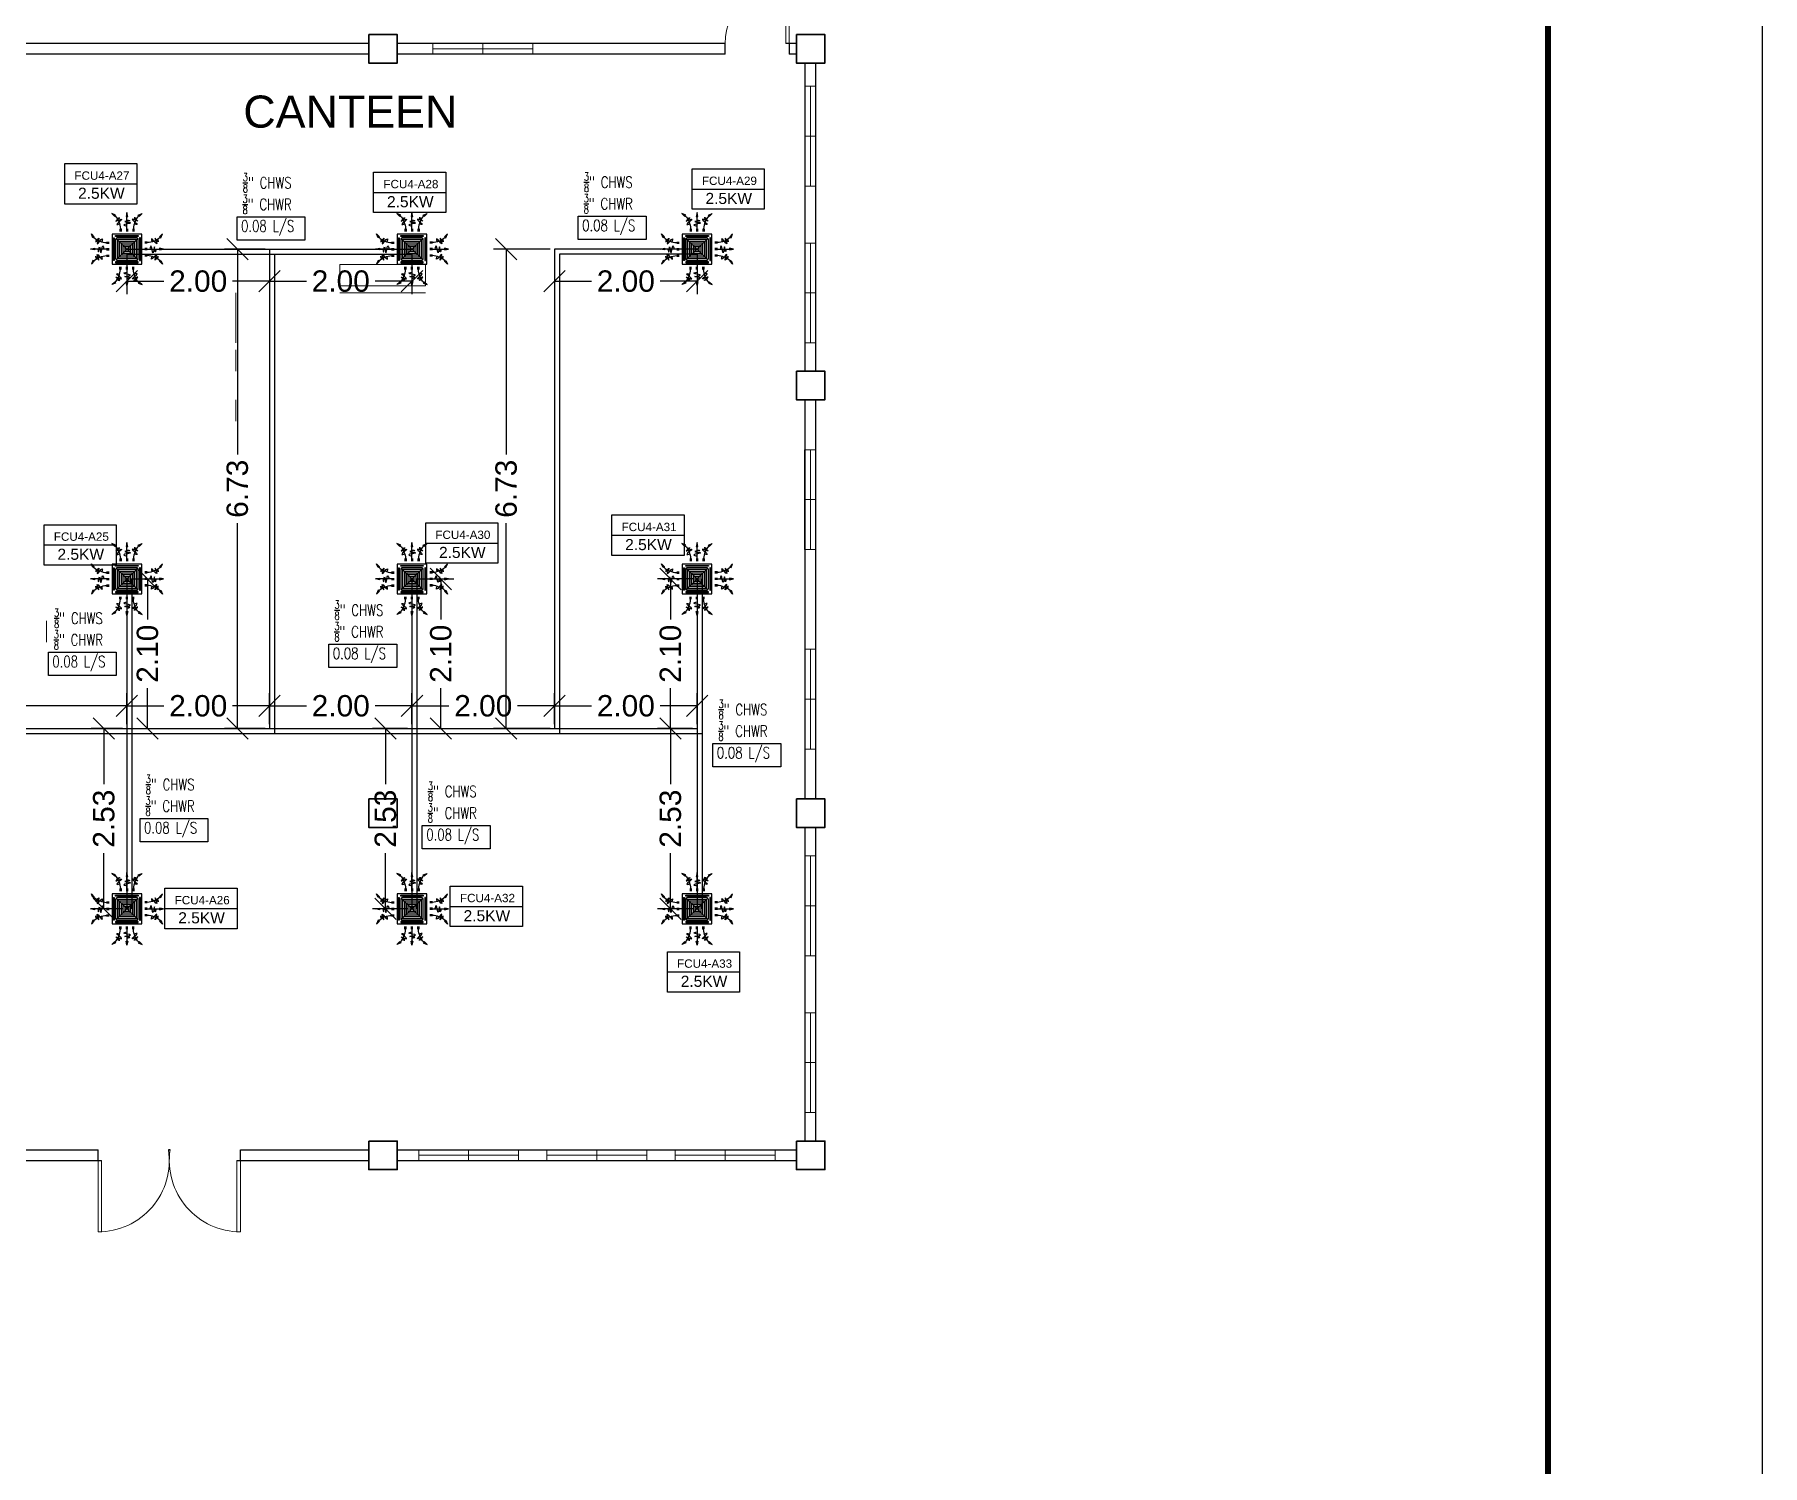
# Model space of a CAD drawing. Header units: millimetres. Extents: x 5 to 430, y 3 to 339.
# Drawn here: x 184.42 to 208.67, y 183.11 to 203.19 of the extents above; entities that cross this region are included whole.
import ezdxf

# ---------------------------------------------------------------- set-up
doc = ezdxf.new("R2010")
doc.units = ezdxf.units.MM
doc.header["$MEASUREMENT"] = 0
for name, color, linetype in [('AIR', 7, 'Continuous'), ('fcu line', 7, 'Continuous'), ('fcu return', 7, 'Continuous'), ('label', 7, 'Continuous'), ('Legends', 7, 'Continuous'), ('pipe label', 7, 'Continuous'), ('template', 7, 'Continuous')]:
    doc.layers.add(name, color=color, linetype=linetype)
doc.styles.add('Arch-Dim', font='simplex.shx', dxfattribs={"width": 0.75})
doc.styles.get("Standard").update_dxf_attribs({"font": 'arial.ttf'})
doc.styles.add('SWISSLT175', font='swissl.ttf', dxfattribs={"height": 0.175})
doc.dimstyles.new('Copy of dimension', dxfattribs={"dimtxt": 0.3, "dimasz": 0.3, "dimexe": 0.18, "dimexo": 0.0625, "dimgap": 0.09, "dimtad": 0, "dimzin": 0, "dimdsep": 46, "dimtxsty": 'Standard', "dimblk": 'OBLIQUE', "dimcen": 0.09, "dimclrd": 256, "dimclre": 256, "dimclrt": 256, "dimadec": 0, "dimazin": 0, "dimtfac": 1, "dimtofl": 0, "dimtmove": 0, "dimatfit": 3, "dimldrblk": 'OBLIQUE', "dimfxl": 1, "dimtolj": 1, "dimtzin": 0, "dimarcsym": 0})

# ---------------------------------------------------------------- blocks, each defined once
blk = doc.blocks.new('FCU-13000P (CASSETTE SPLIT)')
at = {"layer": 'AIR', "ltscale": 3}
for p, q in [((0, 0.523), (0, 1)), ((-0.193, 0.558), (-0.193, 0.487)), ((-0.162, 0.558), (-0.162, 0.487)), ((-0.016, 0.558), (-0.016, 0.487)), ((0.016, 0.558), (0.016, 0.487)), ((0.162, 0.558), (0.162, 0.487)), ((0.193, 0.558), (0.193, 0.487)), ((-0.523, 0), (-1, 0)), ((-0.558, 0.193), (-0.487, 0.193)), ((-0.558, 0.162), (-0.487, 0.162)), ((-0.558, 0.016), (-0.487, 0.016)), ((0.558, 0.193), (0.487, 0.193)), ((0.558, 0.162), (0.487, 0.162)), ((0.558, 0.016), (0.487, 0.016)), ((0.523, 0), (1, 0)), ((-0.558, -0.016), (-0.487, -0.016)), ((-0.558, -0.162), (-0.487, -0.162)), ((-0.558, -0.193), (-0.487, -0.193)), ((0.558, -0.016), (0.487, -0.016)), ((0.558, -0.162), (0.487, -0.162)), ((0.558, -0.193), (0.487, -0.193)), ((-0.193, -0.558), (-0.193, -0.487)), ((-0.162, -0.558), (-0.162, -0.487)), ((-0.016, -0.558), (-0.016, -0.487)), ((0, -0.523), (0, -1)), ((0.016, -0.558), (0.016, -0.487)), ((0.162, -0.558), (0.162, -0.487)), ((0.193, -0.558), (0.193, -0.487))]:
    blk.add_line(p, q, dxfattribs=at)
at = {"layer": 'AIR'}
for p, q in [((0.295, -0.295), (-0.295, 0.295)), ((0.295, 0.295), (-0.295, -0.295))]:
    blk.add_line(p, q, dxfattribs=at)
at = {"layer": 'AIR', "ltscale": 3}
for points in [[(-0.335, 0.895), (-0.311, 0.932), (-0.416, 0.973)], [(-0.022, 0.89), (0.022, 0.89), (0, 1)], [(0.335, 0.895), (0.311, 0.932), (0.416, 0.973)], [(-0.89, 0.022), (-0.89, -0.022), (-1, 0)], [(-0.895, 0.335), (-0.932, 0.311), (-0.973, 0.416)], [(0.89, 0.022), (0.89, -0.022), (1, 0)], [(0.895, 0.335), (0.932, 0.311), (0.973, 0.416)], [(-0.895, -0.335), (-0.932, -0.311), (-0.973, -0.416)], [(0.895, -0.335), (0.932, -0.311), (0.973, -0.416)], [(-0.335, -0.895), (-0.311, -0.932), (-0.416, -0.973)], [(-0.022, -0.89), (0.022, -0.89), (0, -1)], [(0.335, -0.895), (0.311, -0.932), (0.416, -0.973)]]:
    blk.add_lwpolyline(points, close=True, dxfattribs=at)
at = {"layer": 'AIR'}
for points in [[(-0.323, 0.914, -0.171809), (-0.178, 0.558), (-0.178, 0.522)], [(0.323, 0.914, 0.171809), (0.178, 0.558), (0.178, 0.522)], [(-0.914, 0.323, 0.171809), (-0.558, 0.178), (-0.522, 0.178)], [(0.914, 0.323, -0.171809), (0.558, 0.178), (0.522, 0.178)], [(-0.914, -0.323, -0.171809), (-0.558, -0.178), (-0.522, -0.178)], [(0.914, -0.323, 0.171809), (0.558, -0.178), (0.522, -0.178)], [(-0.323, -0.914, 0.171809), (-0.178, -0.558), (-0.178, -0.522)], [(0.323, -0.914, -0.171809), (0.178, -0.558), (0.178, -0.522)]]:
    blk.add_lwpolyline(points, format="xyb", dxfattribs=at)
for points in [[(-0.41, -0.41), (0.41, -0.41), (0.41, 0.41), (-0.41, 0.41)], [(-0.373, 0.31), (-0.348, 0.31), (-0.348, -0.31), (-0.373, -0.31)], [(-0.31, 0.372), (0.31, 0.372), (0.31, 0.348), (-0.31, 0.348)], [(-0.26, -0.26), (0.26, -0.26), (0.26, 0.26), (-0.26, 0.26)], [(-0.21, -0.21), (0.21, -0.21), (0.21, 0.21), (-0.21, 0.21)], [(-0.16, -0.16), (0.16, -0.16), (0.16, 0.16), (-0.16, 0.16)], [(-0.11, -0.11), (0.11, -0.11), (0.11, 0.11), (-0.11, 0.11)], [(-0.06, -0.06), (0.06, -0.06), (0.06, 0.06), (-0.06, 0.06)], [(0.372, 0.31), (0.348, 0.31), (0.348, -0.31), (0.372, -0.31)], [(-0.31, -0.373), (0.31, -0.373), (0.31, -0.348), (-0.31, -0.348)]]:
    blk.add_lwpolyline(points, close=True, dxfattribs=at)
blk.add_lwpolyline([(-0.26, -0.31), (0.26, -0.31, 0.414214), (0.31, -0.26), (0.31, 0.26, 0.414214), (0.26, 0.31), (-0.26, 0.31, 0.414214), (-0.31, 0.26), (-0.31, -0.26, 0.414214)], format="xyb", close=True, dxfattribs=at)
at = {"layer": 'AIR', "ltscale": 3}
for points in [[(-0.268, 0.84), (-0.231, 0.852), (-0.134, 0.882), (-0.422, 0.704), (0.005, 0.903), (-0.358, 0.645), (-0.239, 0.678), (-0.199, 0.69)], [(0.268, 0.84), (0.231, 0.852), (0.134, 0.882), (0.422, 0.704), (-0.005, 0.903), (0.358, 0.645), (0.239, 0.678), (0.199, 0.69)], [(-0.84, 0.268), (-0.852, 0.231), (-0.882, 0.134), (-0.704, 0.422), (-0.903, -0.005), (-0.645, 0.358), (-0.678, 0.239), (-0.69, 0.199)], [(0.84, 0.268), (0.852, 0.231), (0.882, 0.134), (0.704, 0.422), (0.903, -0.005), (0.645, 0.358), (0.678, 0.239), (0.69, 0.199)], [(-0.84, -0.268), (-0.852, -0.231), (-0.882, -0.134), (-0.704, -0.422), (-0.903, 0.005), (-0.645, -0.358), (-0.678, -0.239), (-0.69, -0.199)], [(0.84, -0.268), (0.852, -0.231), (0.882, -0.134), (0.704, -0.422), (0.903, 0.005), (0.645, -0.358), (0.678, -0.239), (0.69, -0.199)], [(-0.268, -0.84), (-0.231, -0.852), (-0.134, -0.882), (-0.422, -0.704), (0.005, -0.903), (-0.358, -0.645), (-0.239, -0.678), (-0.199, -0.69)], [(0.268, -0.84), (0.231, -0.852), (0.134, -0.882), (0.422, -0.704), (-0.005, -0.903), (0.358, -0.645), (0.239, -0.678), (0.199, -0.69)]]:
    blk.add_open_spline(points, degree=3, knots=[0.0032834, 0.0032834, 0.0032834, 0.0032834, 0.0712567, 0.1924075, 0.3347111, 0.5062145, 0.5813292, 0.5813292, 0.5813292, 0.5813292], dxfattribs=at)
for points in [[(0, 0.8), (0.077, 0.776), (-0.058, 0.755), (0.098, 0.718), (-0.087, 0.663), (0, 0.631)], [(-0.8, 0), (-0.776, -0.077), (-0.755, 0.058), (-0.718, -0.098), (-0.663, 0.087), (-0.631, 0)], [(0.8, 0), (0.776, -0.077), (0.755, 0.058), (0.718, -0.098), (0.663, 0.087), (0.631, 0)], [(0, -0.8), (0.077, -0.776), (-0.058, -0.755), (0.098, -0.718), (-0.087, -0.663), (0, -0.631)]]:
    blk.add_spline(points, degree=3, dxfattribs=at)
for points in [[(-0.416, 0.973), (-0.335, 0.895), (-0.311, 0.932)], [(0, 1), (-0.022, 0.89), (0.022, 0.89)], [(0.416, 0.973), (0.335, 0.895), (0.311, 0.932)], [(-1, 0), (-0.89, 0.022), (-0.89, -0.022)], [(-0.973, 0.416), (-0.895, 0.335), (-0.932, 0.311)], [(1, 0), (0.89, 0.022), (0.89, -0.022)], [(0.973, 0.416), (0.895, 0.335), (0.932, 0.311)], [(-0.973, -0.416), (-0.895, -0.335), (-0.932, -0.311)], [(0.973, -0.416), (0.895, -0.335), (0.932, -0.311)], [(-0.416, -0.973), (-0.335, -0.895), (-0.311, -0.932)], [(0, -1), (-0.022, -0.89), (0.022, -0.89)], [(0.416, -0.973), (0.335, -0.895), (0.311, -0.932)]]:
    blk.add_solid(points, dxfattribs=at)
blk = doc.blocks.new('_Oblique')
at = {"color": 0, "linetype": 'ByBlock', "lineweight": -2}
blk.add_line((-0.5, -0.5), (0.5, 0.5), dxfattribs=at)
blk = doc.blocks.new('*D208')
at = {"layer": 'Defpoints', "color": 0, "transparency": 16777216}
for p in [(185.718, 193.765), (175.418, 193.448), (185.718, 193.448)]:
    blk.add_point(p, dxfattribs=at)
at = {"layer": 'Legends', "lineweight": -2, "transparency": 16777216}
for p, q in [((175.418, 193.511), (175.418, 193.945)), ((175.418, 193.765), (179.987, 193.765)), ((185.718, 193.765), (181.15, 193.765)), ((185.718, 193.511), (185.718, 193.945))]:
    blk.add_line(p, q, dxfattribs=at)
at = {"layer": 'Legends', "lineweight": -2, "transparency": 16777216, "xscale": 0.3, "yscale": 0.3, "zscale": 0.3, "rotation": 180}
blk.add_blockref('_Oblique', (175.418, 193.765), dxfattribs=at)
at = {"layer": 'Legends', "lineweight": -2, "transparency": 16777216, "xscale": 0.3, "yscale": 0.3, "zscale": 0.3}
blk.add_blockref('_Oblique', (185.718, 193.765), dxfattribs=at)
at = {"layer": 'Legends', "transparency": 16777216, "insert": (180.568, 193.765), "char_height": 0.3, "attachment_point": 5}
blk.add_mtext('\\A1;10.30', dxfattribs=at)
blk = doc.blocks.new('*D224')
at = {"layer": 'Defpoints', "color": 0, "transparency": 16777216}
for p in [(185.718, 195.546), (186.007, 195.546), (185.718, 193.448)]:
    blk.add_point(p, dxfattribs=at)
at = {"layer": 'Legends', "lineweight": -2, "transparency": 16777216}
for p, q in [((185.781, 195.546), (186.187, 195.546)), ((186.007, 195.546), (186.007, 194.979)), ((186.007, 193.448), (186.007, 194.015)), ((185.781, 193.448), (186.187, 193.448))]:
    blk.add_line(p, q, dxfattribs=at)
at = {"layer": 'Legends', "lineweight": -2, "transparency": 16777216, "xscale": 0.3, "yscale": 0.3, "zscale": 0.3}
for p, rotation in [((186.007, 195.546), 90), ((186.007, 193.448), 270)]:
    blk.add_blockref('_Oblique', p, dxfattribs=dict(at, rotation=rotation))
at = {"layer": 'Legends', "transparency": 16777216, "insert": (186.007, 194.497), "char_height": 0.3, "attachment_point": 5, "rotation": 90}
blk.add_mtext('\\A1;2.10', dxfattribs=at)
blk = doc.blocks.new('*D225')
at = {"layer": 'Defpoints', "color": 0, "transparency": 16777216}
for p in [(185.718, 193.448), (185.394, 190.917), (185.718, 190.917)]:
    blk.add_point(p, dxfattribs=at)
at = {"layer": 'Legends', "lineweight": -2, "transparency": 16777216}
for p, q in [((185.656, 193.448), (185.214, 193.448)), ((185.394, 193.448), (185.394, 192.665)), ((185.394, 190.917), (185.394, 191.7)), ((185.656, 190.917), (185.214, 190.917))]:
    blk.add_line(p, q, dxfattribs=at)
at = {"layer": 'Legends', "lineweight": -2, "transparency": 16777216, "xscale": 0.3, "yscale": 0.3, "zscale": 0.3}
for p, rotation in [((185.394, 193.448), 90), ((185.394, 190.917), 270)]:
    blk.add_blockref('_Oblique', p, dxfattribs=dict(at, rotation=rotation))
at = {"layer": 'Legends', "transparency": 16777216, "insert": (185.394, 192.183), "char_height": 0.3, "attachment_point": 5, "rotation": 90}
blk.add_mtext('\\A1;2.53', dxfattribs=at)
blk = doc.blocks.new('*D226')
at = {"layer": 'Defpoints', "color": 0, "transparency": 16777216}
for p in [(187.718, 193.765), (185.718, 193.448), (187.718, 193.448)]:
    blk.add_point(p, dxfattribs=at)
at = {"layer": 'Legends', "lineweight": -2, "transparency": 16777216}
for p, q in [((185.718, 193.511), (185.718, 193.945)), ((185.718, 193.765), (186.236, 193.765)), ((187.718, 193.765), (187.2, 193.765)), ((187.718, 193.511), (187.718, 193.945))]:
    blk.add_line(p, q, dxfattribs=at)
at = {"layer": 'Legends', "lineweight": -2, "transparency": 16777216, "xscale": 0.3, "yscale": 0.3, "zscale": 0.3, "rotation": 180}
blk.add_blockref('_Oblique', (185.718, 193.765), dxfattribs=at)
at = {"layer": 'Legends', "lineweight": -2, "transparency": 16777216, "xscale": 0.3, "yscale": 0.3, "zscale": 0.3}
blk.add_blockref('_Oblique', (187.718, 193.765), dxfattribs=at)
at = {"layer": 'Legends', "transparency": 16777216, "insert": (186.718, 193.765), "char_height": 0.3, "attachment_point": 5}
blk.add_mtext('\\A1;2.00', dxfattribs=at)
blk = doc.blocks.new('*D227')
at = {"layer": 'Defpoints', "color": 0, "transparency": 16777216}
for p in [(187.268, 200.175), (187.718, 200.175), (187.718, 193.448)]:
    blk.add_point(p, dxfattribs=at)
at = {"layer": 'Legends', "lineweight": -2, "transparency": 16777216}
for p, q in [((187.656, 200.175), (187.088, 200.175)), ((187.268, 200.175), (187.268, 197.292)), ((187.268, 193.448), (187.268, 196.331)), ((187.656, 193.448), (187.088, 193.448))]:
    blk.add_line(p, q, dxfattribs=at)
at = {"layer": 'Legends', "lineweight": -2, "transparency": 16777216, "xscale": 0.3, "yscale": 0.3, "zscale": 0.3}
for p, rotation in [((187.268, 200.175), 90), ((187.268, 193.448), 270)]:
    blk.add_blockref('_Oblique', p, dxfattribs=dict(at, rotation=rotation))
at = {"layer": 'Legends', "transparency": 16777216, "insert": (187.268, 196.812), "char_height": 0.3, "attachment_point": 5, "rotation": 90}
blk.add_mtext('\\A1;6.73', dxfattribs=at)
blk = doc.blocks.new('*D228')
at = {"layer": 'Defpoints', "color": 0, "transparency": 16777216}
for p in [(185.718, 200.175), (187.718, 200.175), (187.718, 199.724)]:
    blk.add_point(p, dxfattribs=at)
at = {"layer": 'Legends', "lineweight": -2, "transparency": 16777216}
for p, q in [((185.718, 200.113), (185.718, 199.544)), ((187.718, 200.113), (187.718, 199.544)), ((185.718, 199.724), (186.236, 199.724)), ((187.718, 199.724), (187.2, 199.724))]:
    blk.add_line(p, q, dxfattribs=at)
at = {"layer": 'Legends', "lineweight": -2, "transparency": 16777216, "xscale": 0.3, "yscale": 0.3, "zscale": 0.3, "rotation": 180}
blk.add_blockref('_Oblique', (185.718, 199.724), dxfattribs=at)
at = {"layer": 'Legends', "lineweight": -2, "transparency": 16777216, "xscale": 0.3, "yscale": 0.3, "zscale": 0.3}
blk.add_blockref('_Oblique', (187.718, 199.724), dxfattribs=at)
at = {"layer": 'Legends', "transparency": 16777216, "insert": (186.718, 199.724), "char_height": 0.3, "attachment_point": 5}
blk.add_mtext('\\A1;2.00', dxfattribs=at)
blk = doc.blocks.new('*D229')
at = {"layer": 'Defpoints', "color": 0, "transparency": 16777216}
for p in [(187.718, 200.175), (189.718, 200.175), (189.718, 199.724)]:
    blk.add_point(p, dxfattribs=at)
at = {"layer": 'Legends', "lineweight": -2, "transparency": 16777216}
for p, q in [((187.718, 200.113), (187.718, 199.544)), ((189.718, 200.113), (189.718, 199.544)), ((187.718, 199.724), (188.236, 199.724)), ((189.718, 199.724), (189.2, 199.724))]:
    blk.add_line(p, q, dxfattribs=at)
at = {"layer": 'Legends', "lineweight": -2, "transparency": 16777216, "xscale": 0.3, "yscale": 0.3, "zscale": 0.3, "rotation": 180}
blk.add_blockref('_Oblique', (187.718, 199.724), dxfattribs=at)
at = {"layer": 'Legends', "lineweight": -2, "transparency": 16777216, "xscale": 0.3, "yscale": 0.3, "zscale": 0.3}
blk.add_blockref('_Oblique', (189.718, 199.724), dxfattribs=at)
at = {"layer": 'Legends', "transparency": 16777216, "insert": (188.718, 199.724), "char_height": 0.3, "attachment_point": 5}
blk.add_mtext('\\A1;2.00', dxfattribs=at)
blk = doc.blocks.new('*D230')
at = {"layer": 'Defpoints', "color": 0, "transparency": 16777216}
for p in [(189.718, 193.765), (187.718, 193.448), (189.718, 193.448)]:
    blk.add_point(p, dxfattribs=at)
at = {"layer": 'Legends', "lineweight": -2, "transparency": 16777216}
for p, q in [((187.718, 193.511), (187.718, 193.945)), ((187.718, 193.765), (188.236, 193.765)), ((189.718, 193.765), (189.2, 193.765)), ((189.718, 193.511), (189.718, 193.945))]:
    blk.add_line(p, q, dxfattribs=at)
at = {"layer": 'Legends', "lineweight": -2, "transparency": 16777216, "xscale": 0.3, "yscale": 0.3, "zscale": 0.3, "rotation": 180}
blk.add_blockref('_Oblique', (187.718, 193.765), dxfattribs=at)
at = {"layer": 'Legends', "lineweight": -2, "transparency": 16777216, "xscale": 0.3, "yscale": 0.3, "zscale": 0.3}
blk.add_blockref('_Oblique', (189.718, 193.765), dxfattribs=at)
at = {"layer": 'Legends', "transparency": 16777216, "insert": (188.718, 193.765), "char_height": 0.3, "attachment_point": 5}
blk.add_mtext('\\A1;2.00', dxfattribs=at)
blk = doc.blocks.new('*D231')
at = {"layer": 'Defpoints', "color": 0, "transparency": 16777216}
for p in [(189.718, 195.546), (190.123, 195.546), (189.718, 193.448)]:
    blk.add_point(p, dxfattribs=at)
at = {"layer": 'Legends', "lineweight": -2, "transparency": 16777216}
for p, q in [((189.781, 195.546), (190.303, 195.546)), ((190.123, 195.546), (190.123, 194.979)), ((190.123, 193.448), (190.123, 194.015)), ((189.781, 193.448), (190.303, 193.448))]:
    blk.add_line(p, q, dxfattribs=at)
at = {"layer": 'Legends', "lineweight": -2, "transparency": 16777216, "xscale": 0.3, "yscale": 0.3, "zscale": 0.3}
for p, rotation in [((190.123, 195.546), 90), ((190.123, 193.448), 270)]:
    blk.add_blockref('_Oblique', p, dxfattribs=dict(at, rotation=rotation))
at = {"layer": 'Legends', "transparency": 16777216, "insert": (190.123, 194.497), "char_height": 0.3, "attachment_point": 5, "rotation": 90}
blk.add_mtext('\\A1;2.10', dxfattribs=at)
blk = doc.blocks.new('*D232')
at = {"layer": 'Defpoints', "color": 0, "transparency": 16777216}
for p in [(189.718, 193.448), (189.345, 190.917), (189.718, 190.917)]:
    blk.add_point(p, dxfattribs=at)
at = {"layer": 'Legends', "lineweight": -2, "transparency": 16777216}
for p, q in [((189.656, 193.448), (189.165, 193.448)), ((189.345, 193.448), (189.345, 192.665)), ((189.345, 190.917), (189.345, 191.7)), ((189.656, 190.917), (189.165, 190.917))]:
    blk.add_line(p, q, dxfattribs=at)
at = {"layer": 'Legends', "lineweight": -2, "transparency": 16777216, "xscale": 0.3, "yscale": 0.3, "zscale": 0.3}
for p, rotation in [((189.345, 193.448), 90), ((189.345, 190.917), 270)]:
    blk.add_blockref('_Oblique', p, dxfattribs=dict(at, rotation=rotation))
at = {"layer": 'Legends', "transparency": 16777216, "insert": (189.345, 192.183), "char_height": 0.3, "attachment_point": 5, "rotation": 90}
blk.add_mtext('\\A1;2.53', dxfattribs=at)
blk = doc.blocks.new('*D233')
at = {"layer": 'Defpoints', "color": 0, "transparency": 16777216}
for p in [(191.718, 193.765), (189.718, 193.448), (191.718, 193.448)]:
    blk.add_point(p, dxfattribs=at)
at = {"layer": 'Legends', "lineweight": -2, "transparency": 16777216}
for p, q in [((189.718, 193.511), (189.718, 193.945)), ((189.718, 193.765), (190.236, 193.765)), ((191.718, 193.765), (191.2, 193.765)), ((191.718, 193.511), (191.718, 193.945))]:
    blk.add_line(p, q, dxfattribs=at)
at = {"layer": 'Legends', "lineweight": -2, "transparency": 16777216, "xscale": 0.3, "yscale": 0.3, "zscale": 0.3, "rotation": 180}
blk.add_blockref('_Oblique', (189.718, 193.765), dxfattribs=at)
at = {"layer": 'Legends', "lineweight": -2, "transparency": 16777216, "xscale": 0.3, "yscale": 0.3, "zscale": 0.3}
blk.add_blockref('_Oblique', (191.718, 193.765), dxfattribs=at)
at = {"layer": 'Legends', "transparency": 16777216, "insert": (190.718, 193.765), "char_height": 0.3, "attachment_point": 5}
blk.add_mtext('\\A1;2.00', dxfattribs=at)
blk = doc.blocks.new('*D234')
at = {"layer": 'Defpoints', "color": 0, "transparency": 16777216}
for p in [(191.04, 200.175), (191.718, 200.175), (191.718, 193.448)]:
    blk.add_point(p, dxfattribs=at)
at = {"layer": 'Legends', "lineweight": -2, "transparency": 16777216}
for p, q in [((191.656, 200.175), (190.86, 200.175)), ((191.04, 200.175), (191.04, 197.292)), ((191.04, 193.448), (191.04, 196.331)), ((191.656, 193.448), (190.86, 193.448))]:
    blk.add_line(p, q, dxfattribs=at)
at = {"layer": 'Legends', "lineweight": -2, "transparency": 16777216, "xscale": 0.3, "yscale": 0.3, "zscale": 0.3}
for p, rotation in [((191.04, 200.175), 90), ((191.04, 193.448), 270)]:
    blk.add_blockref('_Oblique', p, dxfattribs=dict(at, rotation=rotation))
at = {"layer": 'Legends', "transparency": 16777216, "insert": (191.04, 196.812), "char_height": 0.3, "attachment_point": 5, "rotation": 90}
blk.add_mtext('\\A1;6.73', dxfattribs=at)
blk = doc.blocks.new('*D235')
at = {"layer": 'Defpoints', "color": 0, "transparency": 16777216}
for p in [(191.718, 200.175), (193.718, 200.175), (193.718, 199.724)]:
    blk.add_point(p, dxfattribs=at)
at = {"layer": 'Legends', "lineweight": -2, "transparency": 16777216}
for p, q in [((191.718, 200.113), (191.718, 199.544)), ((193.718, 200.113), (193.718, 199.544)), ((191.718, 199.724), (192.236, 199.724)), ((193.718, 199.724), (193.2, 199.724))]:
    blk.add_line(p, q, dxfattribs=at)
at = {"layer": 'Legends', "lineweight": -2, "transparency": 16777216, "xscale": 0.3, "yscale": 0.3, "zscale": 0.3, "rotation": 180}
blk.add_blockref('_Oblique', (191.718, 199.724), dxfattribs=at)
at = {"layer": 'Legends', "lineweight": -2, "transparency": 16777216, "xscale": 0.3, "yscale": 0.3, "zscale": 0.3}
blk.add_blockref('_Oblique', (193.718, 199.724), dxfattribs=at)
at = {"layer": 'Legends', "transparency": 16777216, "insert": (192.718, 199.724), "char_height": 0.3, "attachment_point": 5}
blk.add_mtext('\\A1;2.00', dxfattribs=at)
blk = doc.blocks.new('*D236')
at = {"layer": 'Defpoints', "color": 0, "transparency": 16777216}
for p in [(193.718, 193.765), (191.718, 193.448), (193.718, 193.448)]:
    blk.add_point(p, dxfattribs=at)
at = {"layer": 'Legends', "lineweight": -2, "transparency": 16777216}
for p, q in [((191.718, 193.511), (191.718, 193.945)), ((191.718, 193.765), (192.236, 193.765)), ((193.718, 193.765), (193.2, 193.765)), ((193.718, 193.511), (193.718, 193.945))]:
    blk.add_line(p, q, dxfattribs=at)
at = {"layer": 'Legends', "lineweight": -2, "transparency": 16777216, "xscale": 0.3, "yscale": 0.3, "zscale": 0.3, "rotation": 180}
blk.add_blockref('_Oblique', (191.718, 193.765), dxfattribs=at)
at = {"layer": 'Legends', "lineweight": -2, "transparency": 16777216, "xscale": 0.3, "yscale": 0.3, "zscale": 0.3}
blk.add_blockref('_Oblique', (193.718, 193.765), dxfattribs=at)
at = {"layer": 'Legends', "transparency": 16777216, "insert": (192.718, 193.765), "char_height": 0.3, "attachment_point": 5}
blk.add_mtext('\\A1;2.00', dxfattribs=at)
blk = doc.blocks.new('*D237')
at = {"layer": 'Defpoints', "color": 0, "transparency": 16777216}
for p in [(193.345, 195.546), (193.718, 195.546), (193.718, 193.448)]:
    blk.add_point(p, dxfattribs=at)
at = {"layer": 'Legends', "lineweight": -2, "transparency": 16777216}
for p, q in [((193.656, 195.546), (193.165, 195.546)), ((193.345, 195.546), (193.345, 194.979)), ((193.345, 193.448), (193.345, 194.015)), ((193.656, 193.448), (193.165, 193.448))]:
    blk.add_line(p, q, dxfattribs=at)
at = {"layer": 'Legends', "lineweight": -2, "transparency": 16777216, "xscale": 0.3, "yscale": 0.3, "zscale": 0.3}
for p, rotation in [((193.345, 195.546), 90), ((193.345, 193.448), 270)]:
    blk.add_blockref('_Oblique', p, dxfattribs=dict(at, rotation=rotation))
at = {"layer": 'Legends', "transparency": 16777216, "insert": (193.345, 194.497), "char_height": 0.3, "attachment_point": 5, "rotation": 90}
blk.add_mtext('\\A1;2.10', dxfattribs=at)
blk = doc.blocks.new('*D238')
at = {"layer": 'Defpoints', "color": 0, "transparency": 16777216}
for p in [(193.718, 193.448), (193.345, 190.917), (193.718, 190.917)]:
    blk.add_point(p, dxfattribs=at)
at = {"layer": 'Legends', "lineweight": -2, "transparency": 16777216}
for p, q in [((193.656, 193.448), (193.165, 193.448)), ((193.345, 193.448), (193.345, 192.665)), ((193.345, 190.917), (193.345, 191.7)), ((193.656, 190.917), (193.165, 190.917))]:
    blk.add_line(p, q, dxfattribs=at)
at = {"layer": 'Legends', "lineweight": -2, "transparency": 16777216, "xscale": 0.3, "yscale": 0.3, "zscale": 0.3}
for p, rotation in [((193.345, 193.448), 90), ((193.345, 190.917), 270)]:
    blk.add_blockref('_Oblique', p, dxfattribs=dict(at, rotation=rotation))
at = {"layer": 'Legends', "transparency": 16777216, "insert": (193.345, 192.183), "char_height": 0.3, "attachment_point": 5, "rotation": 90}
blk.add_mtext('\\A1;2.53', dxfattribs=at)

msp = doc.modelspace()

# ---------------------------------------------------------------- linework, layer by layer
at = {"color": 8, "lineweight": 13}
for p, q in [((194.962, 203.96), (194.962, 203.06)), ((195.012, 203.06), (195.012, 203.96)), ((185.312, 187.385), (185.312, 186.385)), ((185.362, 186.385), (185.362, 187.385)), ((187.262, 186.385), (187.262, 187.385)), ((187.312, 187.385), (187.312, 186.385)), ((185.312, 186.385), (185.362, 186.385)), ((187.312, 186.385), (187.262, 186.385))]:
    msp.add_line(p, q, dxfattribs=at)
at = {"color": 8, "lineweight": 25}
for p, q in [((189.112, 203.06), (183.512, 203.06)), ((194.112, 203.06), (189.512, 203.06)), ((194.112, 202.91), (194.112, 203.06)), ((195.112, 203.06), (195.012, 203.06)), ((195.012, 203.06), (195.012, 202.91)), ((189.112, 202.91), (183.512, 202.91)), ((194.112, 202.91), (189.512, 202.91)), ((195.112, 202.91), (195.012, 202.91)), ((195.237, 198.46), (195.237, 202.785)), ((195.387, 198.46), (195.387, 202.785)), ((195.237, 192.46), (195.237, 198.06)), ((195.387, 192.46), (195.387, 198.06)), ((195.237, 187.66), (195.237, 192.06)), ((195.387, 187.66), (195.387, 192.06)), ((183.512, 187.535), (185.312, 187.535)), ((185.312, 187.385), (185.312, 187.535)), ((187.312, 187.535), (189.112, 187.535)), ((187.312, 187.385), (187.312, 187.535)), ((189.512, 187.535), (195.112, 187.535)), ((183.512, 187.385), (185.362, 187.385)), ((187.262, 187.385), (189.112, 187.385)), ((189.512, 187.385), (195.112, 187.385))]:
    msp.add_line(p, q, dxfattribs=at)
at = {"color": 8, "lineweight": 9}
for p, q in [((190.012, 203.06), (190.012, 202.91)), ((190.012, 202.985), (191.412, 202.985)), ((190.712, 202.91), (190.712, 203.06)), ((191.412, 202.91), (191.412, 203.06)), ((190.012, 202.91), (191.412, 202.91)), ((195.387, 202.46), (195.237, 202.46)), ((195.312, 201.06), (195.312, 202.46)), ((195.237, 201.76), (195.387, 201.76)), ((195.237, 201.06), (195.387, 201.06)), ((195.237, 200.26), (195.387, 200.26)), ((195.312, 200.26), (195.312, 198.86)), ((189.907, 199.96), (188.707, 199.96)), ((188.707, 199.96), (188.707, 199.66)), ((189.907, 199.66), (189.907, 199.96)), ((187.247, 198.86), (187.247, 199.56)), ((188.707, 199.66), (189.907, 199.66)), ((189.907, 199.56), (188.707, 199.56)), ((195.237, 199.56), (195.387, 199.56)), ((195.387, 198.86), (195.237, 198.86)), ((187.247, 198.46), (187.247, 198.76)), ((187.247, 197.76), (187.247, 198.06)), ((195.387, 197.36), (195.237, 197.36)), ((195.312, 195.96), (195.312, 197.36)), ((195.227, 196.86), (195.227, 196.56)), ((195.237, 196.66), (195.387, 196.66)), ((195.237, 195.96), (195.387, 195.96)), ((184.587, 194.66), (184.587, 194.96)), ((195.237, 194.56), (195.387, 194.56)), ((195.312, 194.56), (195.312, 193.16)), ((195.237, 193.86), (195.387, 193.86)), ((195.387, 193.16), (195.237, 193.16)), ((195.387, 191.66), (195.237, 191.66)), ((195.312, 190.26), (195.312, 191.66)), ((195.237, 190.96), (195.387, 190.96)), ((195.237, 190.26), (195.387, 190.26)), ((195.237, 189.46), (195.387, 189.46)), ((195.312, 189.46), (195.312, 188.06)), ((195.237, 188.76), (195.387, 188.76)), ((195.387, 188.06), (195.237, 188.06)), ((189.812, 187.385), (189.812, 187.535)), ((191.212, 187.46), (189.812, 187.46)), ((190.512, 187.535), (190.512, 187.385)), ((191.212, 187.535), (191.212, 187.385)), ((191.212, 187.535), (191.612, 187.535)), ((191.612, 187.385), (191.612, 187.535)), ((193.012, 187.46), (191.612, 187.46)), ((192.312, 187.535), (192.312, 187.385)), ((193.012, 187.535), (193.012, 187.385)), ((193.412, 187.385), (193.412, 187.535)), ((194.812, 187.46), (193.412, 187.46)), ((194.112, 187.535), (194.112, 187.385)), ((194.812, 187.535), (194.812, 187.385))]:
    msp.add_line(p, q, dxfattribs=at)
at = {"color": 8, "lineweight": -2}
for p, q in [((195.112, 203.06), (194.962, 203.06)), ((186.301, 187.535), (186.324, 187.535)), ((186.324, 187.535), (186.301, 187.535))]:
    msp.add_line(p, q, dxfattribs=at)
at = {"color": 8, "lineweight": 35}
for points in [[(189.112, 203.185), (189.512, 203.185), (189.512, 202.785), (189.112, 202.785)], [(195.112, 203.185), (195.512, 203.185), (195.512, 202.785), (195.112, 202.785)], [(195.112, 198.46), (195.512, 198.46), (195.512, 198.06), (195.112, 198.06)], [(189.112, 192.46), (189.512, 192.46), (189.512, 192.06), (189.112, 192.06)], [(195.112, 192.46), (195.512, 192.46), (195.512, 192.06), (195.112, 192.06)], [(189.112, 187.66), (189.512, 187.66), (189.512, 187.26), (189.112, 187.26)], [(195.112, 187.66), (195.512, 187.66), (195.512, 187.26), (195.112, 187.26)]]:
    msp.add_lwpolyline(points, close=True, dxfattribs=at)
at = {"color": 8, "lineweight": 9}
for points in [[(190.012, 203.06), (191.412, 203.06), (191.412, 202.91), (190.012, 202.91)], [(195.237, 202.46), (195.387, 202.46), (195.387, 201.06), (195.237, 201.06)], [(195.237, 200.26), (195.387, 200.26), (195.387, 198.86), (195.237, 198.86)], [(195.227, 197.36), (195.387, 197.36), (195.387, 195.96), (195.227, 195.96)], [(195.237, 194.56), (195.387, 194.56), (195.387, 193.16), (195.237, 193.16)], [(195.237, 191.66), (195.387, 191.66), (195.387, 190.26), (195.237, 190.26)], [(195.237, 189.46), (195.387, 189.46), (195.387, 188.06), (195.237, 188.06)], [(189.812, 187.535), (191.212, 187.535), (191.212, 187.385), (189.812, 187.385)], [(191.612, 187.535), (193.012, 187.535), (193.012, 187.385), (191.612, 187.385)], [(193.412, 187.535), (194.812, 187.535), (194.812, 187.385), (193.412, 187.385)]]:
    msp.add_lwpolyline(points, close=True, dxfattribs=at)
at = {"color": 8, "lineweight": 13}
for centre, radius, start, end in [((195.012, 203.06), 0.9, 90, 180), ((185.312, 187.385), 1, 270, 8.6269), ((187.312, 187.385), 1, 171.3731, 270)]:
    msp.add_arc(centre, radius, start, end, dxfattribs=at)
at = {"layer": 'fcu line', "linetype": 'Continuous'}
for p, q in [((185.718, 200.175), (189.718, 200.175)), ((187.718, 200.175), (187.718, 193.448)), ((191.718, 200.175), (191.718, 193.448)), ((193.718, 200.175), (191.718, 200.175)), ((185.718, 195.546), (185.718, 190.917)), ((189.718, 195.546), (189.718, 190.917)), ((193.718, 195.546), (193.718, 190.917)), ((175.418, 193.448), (193.718, 193.448))]:
    msp.add_line(p, q, dxfattribs=at)
at = {"layer": 'fcu return', "linetype": 'Continuous'}
for p, q in [((185.718, 200.105), (189.718, 200.105)), ((187.788, 200.105), (187.788, 193.378)), ((191.788, 200.105), (191.788, 193.378)), ((193.718, 200.105), (191.788, 200.105)), ((185.788, 195.546), (185.788, 190.917)), ((189.788, 195.546), (189.788, 190.917)), ((193.788, 195.546), (193.788, 190.917)), ((175.488, 193.378), (193.788, 193.378))]:
    msp.add_line(p, q, dxfattribs=at)
at = {"layer": 'Legends', "linetype": 'Continuous', "lineweight": 25}
for p, q in [((184.845, 201.09), (185.857, 201.09)), ((193.649, 201.017), (194.662, 201.017)), ((189.18, 200.971), (190.193, 200.971)), ((192.522, 196.16), (193.535, 196.16)), ((184.556, 196.024), (185.568, 196.024)), ((189.91, 196.05), (190.923, 196.05)), ((186.252, 190.923), (187.264, 190.923)), ((190.255, 190.952), (191.267, 190.952)), ((193.302, 190.032), (194.314, 190.032))]:
    msp.add_line(p, q, dxfattribs=at)
at = {"layer": 'Legends'}
for points in [[(184.845, 201.374), (185.857, 201.374), (185.857, 200.806), (184.845, 200.806)], [(189.18, 201.255), (190.193, 201.255), (190.193, 200.687), (189.18, 200.687)], [(193.649, 201.3), (194.662, 201.3), (194.662, 200.733), (193.649, 200.733)], [(192.522, 196.444), (193.535, 196.444), (193.535, 195.876), (192.522, 195.876)], [(184.556, 196.308), (185.568, 196.308), (185.568, 195.74), (184.556, 195.74)], [(189.91, 196.334), (190.923, 196.334), (190.923, 195.766), (189.91, 195.766)], [(186.252, 191.207), (187.264, 191.207), (187.264, 190.639), (186.252, 190.639)], [(190.255, 191.236), (191.267, 191.236), (191.267, 190.668), (190.255, 190.668)], [(193.302, 190.316), (194.314, 190.316), (194.314, 189.748), (193.302, 189.748)]]:
    msp.add_lwpolyline(points, close=True, dxfattribs=at)
at = {"layer": 'pipe label', "color": 7, "linetype": 'Continuous', "lineweight": 25}
for points in [[(187.265, 200.629), (188.216, 200.629), (188.216, 200.302), (187.265, 200.302)], [(192.051, 200.637), (193.003, 200.637), (193.003, 200.31), (192.051, 200.31)], [(184.616, 194.519), (185.568, 194.519), (185.568, 194.191), (184.616, 194.191)], [(188.552, 194.632), (189.503, 194.632), (189.503, 194.305), (188.552, 194.305)], [(193.941, 193.238), (194.892, 193.238), (194.892, 192.911), (193.941, 192.911)], [(185.903, 192.185), (186.854, 192.185), (186.854, 191.858), (185.903, 191.858)], [(189.863, 192.088), (190.815, 192.088), (190.815, 191.761), (189.863, 191.761)]]:
    msp.add_lwpolyline(points, close=True, dxfattribs=at)
at = {"layer": 'template'}
msp.add_line((208.668, 158.991), (208.668, 229.387), dxfattribs=at)
at = {"layer": 'template', "linetype": 'Continuous', "const_width": 0.0853}
msp.add_lwpolyline([(115.409, 162), (205.66, 162), (205.66, 226.379), (115.409, 226.379)], close=True, dxfattribs=at)

# ---------------------------------------------------------------- block references
at = {"layer": 'AIR', "xscale": 0.5113536813550488, "yscale": 0.5113536813550488, "zscale": 0.5113536813550488}
for p in [(185.718, 200.175), (189.718, 200.175), (193.718, 200.175), (189.718, 195.546), (193.718, 195.546), (185.718, 190.917), (189.718, 190.917), (193.718, 190.917)]:
    msp.add_blockref('FCU-13000P (CASSETTE SPLIT)', p, dxfattribs=at)
at = {"layer": 'AIR', "color": 7, "xscale": 0.5113536813550488, "yscale": 0.5113536813550488, "zscale": 0.5113536813550488}
msp.add_blockref('FCU-13000P (CASSETTE SPLIT)', (185.718, 195.546), dxfattribs=at)

# ---------------------------------------------------------------- texts
at = {"layer": 'label', "color": 8, "lineweight": -2, "ltscale": 0.4, "insert": (188.853, 202.101), "char_height": 0.45, "attachment_point": 5, "line_spacing_factor": 0.9, "style": 'SWISSLT175'}
msp.add_mtext('CANTEEN', dxfattribs=at)
at = {"layer": 'Legends', "linetype": 'Continuous', "lineweight": 25, "attachment_point": 1}
for s, width, insert, char_height in [('FCU4-A27', 0.44811, (184.981, 201.265), 0.117), ('2.5KW', 0.23674, (185.032, 201.037), 0.156), ('FCU4-A28', 0.44811, (189.317, 201.146), 0.117), ('FCU4-A29', 0.44811, (193.786, 201.192), 0.117), ('2.5KW', 0.23674, (189.367, 200.918), 0.156), ('2.5KW', 0.23674, (193.836, 200.964), 0.156), ('FCU4-A25', 0.44811, (184.692, 196.199), 0.117), ('FCU4-A30', 0.44811, (190.046, 196.225), 0.117), ('FCU4-A31', 0.44811, (192.659, 196.335), 0.117), ('2.5KW', 0.23674, (184.743, 195.971), 0.156), ('2.5KW', 0.23674, (190.097, 195.997), 0.156), ('2.5KW', 0.23674, (192.709, 196.107), 0.156), ('FCU4-A26', 0.44811, (186.388, 191.098), 0.117), ('FCU4-A32', 0.44811, (190.391, 191.128), 0.117), ('2.5KW', 0.23674, (186.438, 190.87), 0.156), ('2.5KW', 0.23674, (190.442, 190.899), 0.156), ('FCU4-A33', 0.44811, (193.438, 190.208), 0.117), ('2.5KW', 0.23674, (193.489, 189.979), 0.156)]:
    msp.add_mtext_dynamic_manual_height_columns(s, width=width, gutter_width=1.011, heights=[0], dxfattribs=dict(at, insert=insert, char_height=char_height))
at = {"layer": 'pipe label', "color": 7, "linetype": 'Continuous', "lineweight": 25, "char_height": 0.16, "attachment_point": 1, "style": 'Arch-Dim'}
for s, width, insert in [('\\A1;{\\H0.7x;\\S3/8;}" CHWS', 0.88035, (192.131, 201.248)), ('\\A1;{\\H0.7x;\\S3/8;}" CHWS', 0.88035, (187.344, 201.24)), ('\\A1;{\\H0.7x;\\S3/8;}" CHWR', 0.88035, (187.341, 200.937)), ('\\A1;{\\H0.7x;\\S3/8;}" CHWR', 0.88035, (192.127, 200.945)), ('0.08 L/S', 0.89967, (187.32, 200.579)), ('0.08 L/S', 0.89967, (192.106, 200.587)), ('\\A1;{\\H0.7x;\\S3/8;}" CHWS', 0.88035, (188.631, 195.243)), ('\\A1;{\\H0.7x;\\S3/8;}" CHWS', 0.88035, (184.695, 195.129)), ('\\A1;{\\H0.7x;\\S3/8;}" CHWR', 0.88035, (184.692, 194.826)), ('\\A1;{\\H0.7x;\\S3/8;}" CHWR', 0.88035, (188.628, 194.94)), ('0.08 L/S', 0.89967, (184.671, 194.468)), ('0.08 L/S', 0.89967, (188.607, 194.582)), ('\\A1;{\\H0.7x;\\S3/8;}" CHWS', 0.88035, (194.02, 193.849)), ('\\A1;{\\H0.7x;\\S3/8;}" CHWR', 0.88035, (194.017, 193.546)), ('0.08 L/S', 0.89967, (193.996, 193.188)), ('\\A1;{\\H0.7x;\\S3/8;}" CHWS', 0.88035, (185.982, 192.796)), ('\\A1;{\\H0.7x;\\S3/8;}" CHWS', 0.88035, (189.942, 192.699)), ('\\A1;{\\H0.7x;\\S3/8;}" CHWR', 0.88035, (185.979, 192.493)), ('\\A1;{\\H0.7x;\\S3/8;}" CHWR', 0.88035, (189.939, 192.396)), ('0.08 L/S', 0.89967, (185.958, 192.135)), ('0.08 L/S', 0.89967, (189.918, 192.038))]:
    msp.add_mtext_dynamic_manual_height_columns(s, width=width, gutter_width=1.011, heights=[0], dxfattribs=dict(at, insert=insert))

# ---------------------------------------------------------------- dimensions: what is measured, and where the dimension line sits
at = {"layer": 'Legends'}
for base, p1, p2, picture, middle in [((187.268, 200.175), (187.718, 193.448), (187.718, 200.175), '*D227', (187.268, 196.812)), ((191.04, 200.175), (191.718, 193.448), (191.718, 200.175), '*D234', (191.04, 196.812)), ((186.007, 195.546), (185.718, 193.448), (185.718, 195.546), '*D224', (186.007, 194.497)), ((193.345, 190.917), (193.718, 193.448), (193.718, 190.917), '*D238', (193.345, 192.183))]:
    dim = msp.add_linear_dim(base=base, p1=p1, p2=p2, angle=90, dimstyle='Copy of dimension', dxfattribs=at)
    dim.commit()
    dim.dimension.update_dxf_attribs({"geometry": picture, "text_midpoint": middle})
for base, p1, p2, picture, middle in [((187.718, 199.724), (185.718, 200.175), (187.718, 200.175), '*D228', (186.718, 199.724)), ((193.718, 199.724), (191.718, 200.175), (193.718, 200.175), '*D235', (192.718, 199.724)), ((185.718, 193.765), (175.418, 193.448), (185.718, 193.448), '*D208', (180.568, 193.765)), ((187.718, 193.765), (185.718, 193.448), (187.718, 193.448), '*D226', (186.718, 193.765)), ((189.718, 193.765), (187.718, 193.448), (189.718, 193.448), '*D230', (188.718, 193.765)), ((191.718, 193.765), (189.718, 193.448), (191.718, 193.448), '*D233', (190.718, 193.765)), ((193.718, 193.765), (191.718, 193.448), (193.718, 193.448), '*D236', (192.718, 193.765))]:
    dim = msp.add_linear_dim(base=base, p1=p1, p2=p2, dimstyle='Copy of dimension', dxfattribs=at)
    dim.commit()
    dim.dimension.update_dxf_attribs({"geometry": picture, "text_midpoint": middle})
dim = msp.add_linear_dim(base=(189.718, 199.724), p1=(187.718, 200.175), p2=(189.718, 200.175), dimstyle='Copy of dimension', dxfattribs=at)
dim.commit()
dim.dimension.update_dxf_attribs({"geometry": '*D229', "text_midpoint": (188.718, 199.724), "dimtype": 160})
for base, p1, p2, picture, middle in [((190.123, 195.546), (189.718, 193.448), (189.718, 195.546), '*D231', (190.123, 194.497)), ((193.345, 195.546), (193.718, 193.448), (193.718, 195.546), '*D237', (193.345, 194.497)), ((185.394, 190.917), (185.718, 193.448), (185.718, 190.917), '*D225', (185.394, 192.183)), ((189.345, 190.917), (189.718, 193.448), (189.718, 190.917), '*D232', (189.345, 192.183))]:
    dim = msp.add_linear_dim(base=base, p1=p1, p2=p2, angle=90, dimstyle='Copy of dimension', dxfattribs=at)
    dim.commit()
    dim.dimension.update_dxf_attribs({"geometry": picture, "text_midpoint": middle, "dimtype": 160})

doc.saveas('drawing.dxf')
